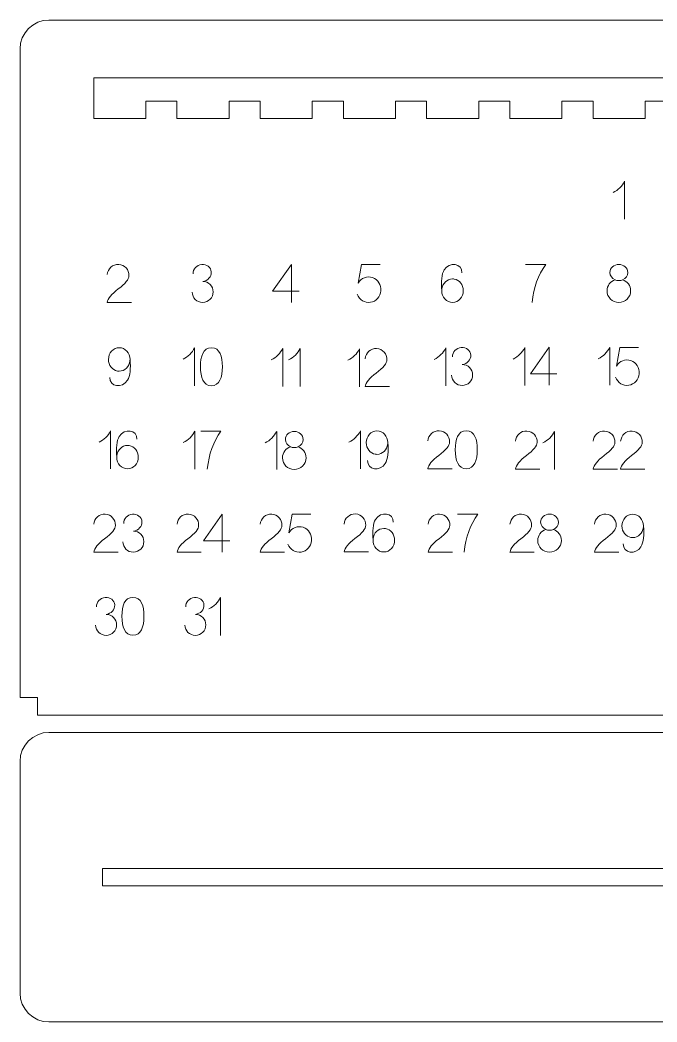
# Model space of a CAD drawing. Header units: millimetres. Extents: x -157 to 157, y -86 to 86.
# Drawn here: x -157.4 to -47.5, y -86.5 to 86.5 of the extents above; entities that cross this region are included whole.
import ezdxf

# ---------------------------------------------------------------- set-up
doc = ezdxf.new("R2010")
doc.units = ezdxf.units.MM
doc.header["$MEASUREMENT"] = 0
doc.layers.add('Camada 1', color=7, linetype='Continuous')

msp = doc.modelspace()

# ---------------------------------------------------------------- linework, layer by layer
at = {"layer": 'Camada 1', "color": 250, "lineweight": 20}
for points, knots in [([(-152.4435, 86.5), (-155.1935, 86.5), (-157.4435, 84.25), (-157.4435, 81.5), (-157.4435, 81.5), (-157.4435, 81.5), (-157.4435, -30.5), (-157.4435, -30.5), (-157.4435, -30.5), (-157.4435, -30.5), (-154.4433, -30.5), (-154.4433, -30.5), (-154.4433, -30.5), (-154.4433, -30.5), (-154.4433, -33.5), (-154.4433, -33.5), (-154.4433, -33.5), (-154.4433, -33.5), (46.3571, -33.5), (46.3571, -33.5), (46.3571, -33.5), (46.3571, -33.5), (46.3571, -30.5), (46.3571, -30.5), (46.3571, -30.5), (46.3571, -30.5), (49.3573, -30.5), (49.3573, -30.5), (49.3573, -30.5), (49.3573, -30.5), (49.3573, 81.5), (49.3573, 81.5), (49.3573, 81.5), (49.3573, 84.25), (47.1073, 86.5), (44.3573, 86.5), (44.3573, 86.5), (44.3573, 86.5), (-152.4435, 86.5), (-152.4435, 86.5)], [0, 0, 0, 0, 0.09090909, 0.09090909, 0.09090909, 0.09090909, 0.18181818, 0.18181818, 0.18181818, 0.18181818, 0.27272727, 0.27272727, 0.27272727, 0.27272727, 0.36363636, 0.36363636, 0.36363636, 0.36363636, 0.45454545, 0.45454545, 0.45454545, 0.45454545, 0.54545455, 0.54545455, 0.54545455, 0.54545455, 0.63636364, 0.63636364, 0.63636364, 0.63636364, 0.72727273, 0.72727273, 0.72727273, 0.72727273, 0.81818182, 0.81818182, 0.81818182, 0.81818182, 1, 1, 1, 1]), ([(22.378, 72.5), (22.378, 72.5), (27.7515, 72.5), (27.7515, 72.5), (27.7515, 72.5), (27.7515, 72.5), (27.7515, 69.5), (27.7515, 69.5), (27.7515, 69.5), (27.7515, 69.5), (36.6214, 69.5), (36.6214, 69.5), (36.6214, 69.5), (36.6214, 69.5), (36.6214, 76.5), (36.6214, 76.5), (36.6214, 76.5), (36.6214, 76.5), (-144.7075, 76.5), (-144.7075, 76.5), (-144.7075, 76.5), (-144.7075, 76.5), (-144.7075, 69.5), (-144.7075, 69.5), (-144.7075, 69.5), (-144.7075, 69.5), (-135.7305, 69.5), (-135.7305, 69.5), (-135.7305, 69.5), (-135.7305, 69.5), (-135.7305, 72.5), (-135.7305, 72.5), (-135.7305, 72.5), (-135.7305, 72.5), (-130.357, 72.5), (-130.357, 72.5), (-130.357, 72.5), (-130.357, 72.5), (-130.357, 69.5), (-130.357, 69.5), (-130.357, 69.5), (-130.357, 69.5), (-121.357, 69.5), (-121.357, 69.5), (-121.357, 69.5), (-121.357, 69.5), (-121.357, 72.5), (-121.357, 72.5), (-121.357, 72.5), (-121.357, 72.5), (-115.9835, 72.5), (-115.9835, 72.5), (-115.9835, 72.5), (-115.9835, 72.5), (-115.9835, 69.5), (-115.9835, 69.5), (-115.9835, 69.5), (-115.9835, 69.5), (-106.9835, 69.5), (-106.9835, 69.5), (-106.9835, 69.5), (-106.9835, 69.5), (-106.9835, 72.5), (-106.9835, 72.5), (-106.9835, 72.5), (-106.9835, 72.5), (-101.61, 72.5), (-101.61, 72.5), (-101.61, 72.5), (-101.61, 72.5), (-101.61, 69.5), (-101.61, 69.5), (-101.61, 69.5), (-101.61, 69.5), (-92.61, 69.5), (-92.61, 69.5), (-92.61, 69.5), (-92.61, 69.5), (-92.61, 72.5), (-92.61, 72.5), (-92.61, 72.5), (-92.61, 72.5), (-87.2365, 72.5), (-87.2365, 72.5), (-87.2365, 72.5), (-87.2365, 72.5), (-87.2365, 69.5), (-87.2365, 69.5), (-87.2365, 69.5), (-87.2365, 69.5), (-78.2365, 69.5), (-78.2365, 69.5), (-78.2365, 69.5), (-78.2365, 69.5), (-78.2365, 72.5), (-78.2365, 72.5), (-78.2365, 72.5), (-78.2365, 72.5), (-72.863, 72.5), (-72.863, 72.5), (-72.863, 72.5), (-72.863, 72.5), (-72.863, 69.5), (-72.863, 69.5), (-72.863, 69.5), (-72.863, 69.5), (-63.863, 69.5), (-63.863, 69.5), (-63.863, 69.5), (-63.863, 69.5), (-63.863, 72.5), (-63.863, 72.5), (-63.863, 72.5), (-63.863, 72.5), (-58.4895, 72.5), (-58.4895, 72.5), (-58.4895, 72.5), (-58.4895, 72.5), (-58.4895, 69.5), (-58.4895, 69.5), (-58.4895, 69.5), (-58.4895, 69.5), (-49.4895, 69.5), (-49.4895, 69.5), (-49.4895, 69.5), (-49.4895, 69.5), (-49.4895, 72.5), (-49.4895, 72.5), (-49.4895, 72.5), (-49.4895, 72.5), (-44.116, 72.5), (-44.116, 72.5), (-44.116, 72.5), (-44.116, 72.5), (-44.116, 69.5), (-44.116, 69.5), (-44.116, 69.5), (-44.116, 69.5), (-35.116, 69.5), (-35.116, 69.5), (-35.116, 69.5), (-35.116, 69.5), (-35.116, 72.5), (-35.116, 72.5), (-35.116, 72.5), (-35.116, 72.5), (-29.7425, 72.5), (-29.7425, 72.5), (-29.7425, 72.5), (-29.7425, 72.5), (-29.7425, 69.5), (-29.7425, 69.5), (-29.7425, 69.5), (-29.7425, 69.5), (-20.7425, 69.5), (-20.7425, 69.5), (-20.7425, 69.5), (-20.7425, 69.5), (-20.7425, 72.5), (-20.7425, 72.5), (-20.7425, 72.5), (-20.7425, 72.5), (-15.369, 72.5), (-15.369, 72.5), (-15.369, 72.5), (-15.369, 72.5), (-15.369, 69.5), (-15.369, 69.5), (-15.369, 69.5), (-15.369, 69.5), (-6.369, 69.5), (-6.369, 69.5), (-6.369, 69.5), (-6.369, 69.5), (-6.369, 72.5), (-6.369, 72.5), (-6.369, 72.5), (-6.369, 72.5), (-0.9955, 72.5), (-0.9955, 72.5), (-0.9955, 72.5), (-0.9955, 72.5), (-0.9955, 69.5), (-0.9955, 69.5), (-0.9955, 69.5), (-0.9955, 69.5), (8.0045, 69.5), (8.0045, 69.5), (8.0045, 69.5), (8.0045, 69.5), (8.0045, 72.5), (8.0045, 72.5), (8.0045, 72.5), (8.0045, 72.5), (13.378, 72.5), (13.378, 72.5), (13.378, 72.5), (13.378, 72.5), (13.378, 69.5), (13.378, 69.5), (13.378, 69.5), (13.378, 69.5), (22.378, 69.5), (22.378, 69.5), (22.378, 69.5), (22.378, 69.5), (22.378, 72.5), (22.378, 72.5)], [0, 0, 0, 0, 0.01886792, 0.01886792, 0.01886792, 0.01886792, 0.03773585, 0.03773585, 0.03773585, 0.03773585, 0.05660377, 0.05660377, 0.05660377, 0.05660377, 0.0754717, 0.0754717, 0.0754717, 0.0754717, 0.09433962, 0.09433962, 0.09433962, 0.09433962, 0.11320755, 0.11320755, 0.11320755, 0.11320755, 0.13207547, 0.13207547, 0.13207547, 0.13207547, 0.1509434, 0.1509434, 0.1509434, 0.1509434, 0.16981132, 0.16981132, 0.16981132, 0.16981132, 0.18867925, 0.18867925, 0.18867925, 0.18867925, 0.20754717, 0.20754717, 0.20754717, 0.20754717, 0.22641509, 0.22641509, 0.22641509, 0.22641509, 0.24528302, 0.24528302, 0.24528302, 0.24528302, 0.26415094, 0.26415094, 0.26415094, 0.26415094, 0.28301887, 0.28301887, 0.28301887, 0.28301887, 0.30188679, 0.30188679, 0.30188679, 0.30188679, 0.32075472, 0.32075472, 0.32075472, 0.32075472, 0.33962264, 0.33962264, 0.33962264, 0.33962264, 0.35849057, 0.35849057, 0.35849057, 0.35849057, 0.37735849, 0.37735849, 0.37735849, 0.37735849, 0.39622642, 0.39622642, 0.39622642, 0.39622642, 0.41509434, 0.41509434, 0.41509434, 0.41509434, 0.43396226, 0.43396226, 0.43396226, 0.43396226, 0.45283019, 0.45283019, 0.45283019, 0.45283019, 0.47169811, 0.47169811, 0.47169811, 0.47169811, 0.49056604, 0.49056604, 0.49056604, 0.49056604, 0.50943396, 0.50943396, 0.50943396, 0.50943396, 0.52830189, 0.52830189, 0.52830189, 0.52830189, 0.54716981, 0.54716981, 0.54716981, 0.54716981, 0.56603774, 0.56603774, 0.56603774, 0.56603774, 0.58490566, 0.58490566, 0.58490566, 0.58490566, 0.60377358, 0.60377358, 0.60377358, 0.60377358, 0.62264151, 0.62264151, 0.62264151, 0.62264151, 0.64150943, 0.64150943, 0.64150943, 0.64150943, 0.66037736, 0.66037736, 0.66037736, 0.66037736, 0.67924528, 0.67924528, 0.67924528, 0.67924528, 0.69811321, 0.69811321, 0.69811321, 0.69811321, 0.71698113, 0.71698113, 0.71698113, 0.71698113, 0.73584906, 0.73584906, 0.73584906, 0.73584906, 0.75471698, 0.75471698, 0.75471698, 0.75471698, 0.77358491, 0.77358491, 0.77358491, 0.77358491, 0.79245283, 0.79245283, 0.79245283, 0.79245283, 0.81132075, 0.81132075, 0.81132075, 0.81132075, 0.83018868, 0.83018868, 0.83018868, 0.83018868, 0.8490566, 0.8490566, 0.8490566, 0.8490566, 0.86792453, 0.86792453, 0.86792453, 0.86792453, 0.88679245, 0.88679245, 0.88679245, 0.88679245, 0.90566038, 0.90566038, 0.90566038, 0.90566038, 0.9245283, 0.9245283, 0.9245283, 0.9245283, 0.94339623, 0.94339623, 0.94339623, 0.94339623, 0.96226415, 0.96226415, 0.96226415, 0.96226415, 1, 1, 1, 1]), ([(-152.4438, -36.5), (-155.1934, -36.5), (-157.4435, -38.7503), (-157.4435, -41.4998), (-157.4435, -41.4998), (-157.4435, -41.4998), (-157.4435, -81.5001), (-157.4435, -81.5001), (-157.4435, -81.5001), (-157.4435, -84.2496), (-155.1932, -86.5), (-152.4438, -86.5), (-152.4438, -86.5), (-152.4438, -86.5), (66.8382, -86.5), (66.8382, -86.5), (66.8382, -86.5), (69.5876, -86.5), (71.8379, -84.2498), (71.8379, -81.5001), (71.8379, -81.5001), (71.8379, -81.5001), (71.8379, -41.4998), (71.8379, -41.4998), (71.8379, -41.4998), (71.8379, -38.7501), (69.588, -36.5), (66.8382, -36.5), (66.8382, -36.5), (66.8382, -36.5), (-152.4438, -36.5), (-152.4438, -36.5)], [0, 0, 0, 0, 0.11111111, 0.11111111, 0.11111111, 0.11111111, 0.22222222, 0.22222222, 0.22222222, 0.22222222, 0.33333333, 0.33333333, 0.33333333, 0.33333333, 0.44444444, 0.44444444, 0.44444444, 0.44444444, 0.55555556, 0.55555556, 0.55555556, 0.55555556, 0.66666667, 0.66666667, 0.66666667, 0.66666667, 0.77777778, 0.77777778, 0.77777778, 0.77777778, 1, 1, 1, 1]), ([(-143.203, -62.9998), (-143.203, -62.9998), (-143.203, -59.9998), (-143.203, -59.9998), (-143.203, -59.9998), (-143.203, -59.9998), (57.5974, -59.9998), (57.5974, -59.9998), (57.5974, -59.9998), (57.5974, -59.9998), (57.5974, -62.9998), (57.5974, -62.9998), (57.5974, -62.9998), (57.5974, -62.9998), (-143.203, -62.9998), (-143.203, -62.9998)], [0, 0, 0, 0, 0.2, 0.2, 0.2, 0.2, 0.4, 0.4, 0.4, 0.4, 0.6, 0.6, 0.6, 0.6, 1, 1, 1, 1])]:
    msp.add_open_spline(points, degree=3, knots=knots, dxfattribs=at)
at = {"layer": 'Camada 1', "color": 240, "lineweight": 9}
for points, knots in [([(-55.0458, 56.695), (-54.1533, 57.1436), (-53.4849, 57.8027), (-53.0405, 58.6719), (-53.0405, 58.6719), (-53.0405, 58.6719), (-53.0405, 52.1196), (-53.0405, 52.1196)], [0, 0, 0, 0, 0.33333333, 0.33333333, 0.33333333, 0.33333333, 1, 1, 1, 1]), ([(-142.3775, 42.5465), (-142.3178, 43.5751), (-141.4372, 44.3614), (-140.4087, 44.3055), (-140.4087, 44.3055), (-139.3802, 44.2493), (-138.5903, 43.3719), (-138.6427, 42.343), (-138.6427, 42.343), (-138.6332, 41.7482), (-139.2529, 40.9875), (-140.5026, 40.0613), (-140.5026, 40.0613), (-141.6629, 39.1874), (-142.2879, 38.4123), (-142.3775, 37.736), (-142.3775, 37.736), (-139.5872, 37.736), (-138.192, 37.736), (-138.192, 37.736)], [0, 0, 0, 0, 0.16666667, 0.16666667, 0.16666667, 0.16666667, 0.33333333, 0.33333333, 0.33333333, 0.33333333, 0.5, 0.5, 0.5, 0.5, 0.66666667, 0.66666667, 0.66666667, 0.66666667, 1, 1, 1, 1]), ([(-127.5734, 42.6863), (-127.6099, 43.4907), (-126.9394, 44.2091), (-126.0727, 44.2941), (-126.0727, 44.2941), (-125.2062, 44.3793), (-124.4685, 43.7993), (-124.4214, 42.9957), (-124.4214, 42.9957), (-124.3742, 42.1923), (-125.0352, 41.4666), (-125.9012, 41.3714), (-125.9012, 41.3714), (-124.9033, 41.366), (-124.0973, 40.5558), (-124.0966, 39.5579), (-124.0966, 39.5579), (-124.0958, 38.5604), (-124.9007, 37.7489), (-125.8983, 37.7419), (-125.8983, 37.7419), (-126.8962, 37.7348), (-127.7126, 38.5348), (-127.7259, 39.5324)], [0, 0, 0, 0, 0.14285714, 0.14285714, 0.14285714, 0.14285714, 0.28571429, 0.28571429, 0.28571429, 0.28571429, 0.42857143, 0.42857143, 0.42857143, 0.42857143, 0.57142857, 0.57142857, 0.57142857, 0.57142857, 0.71428571, 0.71428571, 0.71428571, 0.71428571, 1, 1, 1, 1]), ([(-110.5855, 37.736), (-110.5855, 37.736), (-110.5855, 44.3084), (-110.5855, 44.3084), (-110.5855, 44.3084), (-110.5855, 44.3084), (-113.823, 39.6833), (-113.823, 39.6833), (-113.823, 39.6833), (-113.823, 39.6833), (-109.2522, 39.6833), (-109.2522, 39.6833)], [0, 0, 0, 0, 0.25, 0.25, 0.25, 0.25, 0.5, 0.5, 0.5, 0.5, 1, 1, 1, 1]), ([(-95.269, 44.2928), (-95.269, 44.2928), (-98.4879, 44.3084), (-98.4879, 44.3084), (-98.4879, 44.3084), (-98.4879, 44.3084), (-99.044, 41.0779), (-99.044, 41.0779), (-99.044, 41.0779), (-98.5348, 41.9539), (-97.5133, 42.3492), (-96.5784, 42.0311), (-96.5784, 42.0311), (-95.6439, 41.713), (-95.0434, 40.7658), (-95.1293, 39.7455), (-95.1293, 39.7455), (-95.2149, 38.7256), (-95.965, 37.9019), (-96.9386, 37.7579), (-96.9386, 37.7579), (-97.9118, 37.6144), (-98.852, 38.1886), (-99.2069, 39.1437)], [0, 0, 0, 0, 0.14285714, 0.14285714, 0.14285714, 0.14285714, 0.28571429, 0.28571429, 0.28571429, 0.28571429, 0.42857143, 0.42857143, 0.42857143, 0.42857143, 0.57142857, 0.57142857, 0.57142857, 0.57142857, 0.71428571, 0.71428571, 0.71428571, 0.71428571, 1, 1, 1, 1]), ([(-84.6213, 39.7715), (-84.7791, 41.2999), (-84.6294, 42.6377), (-84.1939, 43.3574), (-84.1939, 43.3574), (-83.3051, 44.826), (-81.0568, 44.5083), (-81.1365, 42.869)], [0, 0, 0, 0, 0.33333333, 0.33333333, 0.33333333, 0.33333333, 1, 1, 1, 1]), ([(-70.1618, 44.2983), (-70.1618, 44.2983), (-66.6717, 44.2983), (-66.6717, 44.2983), (-66.6717, 44.2983), (-67.9721, 42.5031), (-68.7566, 40.319), (-69.025, 37.7461)], [0, 0, 0, 0, 0.33333333, 0.33333333, 0.33333333, 0.33333333, 1, 1, 1, 1]), ([(-54.0431, 44.3084), (-53.1938, 44.3084), (-52.5052, 43.684), (-52.5052, 42.9141), (-52.5052, 42.9141), (-52.5052, 42.357), (-52.866, 41.8759), (-53.3875, 41.6527), (-53.3875, 41.6527), (-53.5865, 41.5674), (-53.8087, 41.5199), (-54.0431, 41.5199), (-54.0431, 41.5199), (-54.2776, 41.5199), (-54.4997, 41.5674), (-54.6988, 41.6527), (-54.6988, 41.6527), (-55.2203, 41.8756), (-55.5811, 42.357), (-55.5811, 42.9141), (-55.5811, 42.9141), (-55.5811, 43.684), (-54.8925, 44.3084), (-54.0431, 44.3084)], [0, 0, 0, 0, 0.14285714, 0.14285714, 0.14285714, 0.14285714, 0.28571429, 0.28571429, 0.28571429, 0.28571429, 0.42857143, 0.42857143, 0.42857143, 0.42857143, 0.57142857, 0.57142857, 0.57142857, 0.57142857, 0.71428571, 0.71428571, 0.71428571, 0.71428571, 1, 1, 1, 1]), ([(-82.7596, 37.7461), (-83.7879, 37.7461), (-84.6213, 38.6528), (-84.6213, 39.7715), (-84.6213, 39.7715), (-84.6213, 39.8504), (-84.617, 39.9282), (-84.6089, 40.0047), (-84.6089, 40.0047), (-84.5027, 41.0138), (-83.7155, 41.797), (-82.7596, 41.797), (-82.7596, 41.797), (-82.6599, 41.797), (-82.5621, 41.7883), (-82.4665, 41.7718), (-82.4665, 41.7718), (-81.5779, 41.6189), (-80.8982, 40.7817), (-80.8982, 39.7715), (-80.8982, 39.7715), (-80.8982, 38.6528), (-81.7316, 37.7461), (-82.7596, 37.7461)], [0, 0, 0, 0, 0.14285714, 0.14285714, 0.14285714, 0.14285714, 0.28571429, 0.28571429, 0.28571429, 0.28571429, 0.42857143, 0.42857143, 0.42857143, 0.42857143, 0.57142857, 0.57142857, 0.57142857, 0.57142857, 0.71428571, 0.71428571, 0.71428571, 0.71428571, 1, 1, 1, 1]), ([(-53.3875, 41.6527), (-52.584, 41.3833), (-52.0058, 40.6318), (-52.0058, 39.7475), (-52.0058, 39.7475), (-52.0058, 38.6366), (-52.9179, 37.7359), (-54.0431, 37.7359), (-54.0431, 37.7359), (-55.1683, 37.7359), (-56.0805, 38.6366), (-56.0805, 39.7475), (-56.0805, 39.7475), (-56.0805, 40.6318), (-55.5023, 41.3833), (-54.6988, 41.6527)], [0, 0, 0, 0, 0.2, 0.2, 0.2, 0.2, 0.4, 0.4, 0.4, 0.4, 0.6, 0.6, 0.6, 0.6, 1, 1, 1, 1]), ([(-140.3155, 29.9246), (-139.2873, 29.9246), (-138.4538, 29.018), (-138.4538, 27.8992), (-138.4538, 27.8992), (-138.4538, 27.8203), (-138.4581, 27.7425), (-138.4662, 27.6661), (-138.4662, 27.6661), (-138.5724, 26.657), (-139.3597, 25.8738), (-140.3155, 25.8738), (-140.3155, 25.8738), (-140.4152, 25.8738), (-140.513, 25.8825), (-140.6086, 25.8989), (-140.6086, 25.8989), (-141.4972, 26.0518), (-142.1769, 26.8891), (-142.1769, 27.8992), (-142.1769, 27.8992), (-142.1769, 29.018), (-141.3435, 29.9246), (-140.3155, 29.9246)], [0, 0, 0, 0, 0.14285714, 0.14285714, 0.14285714, 0.14285714, 0.28571429, 0.28571429, 0.28571429, 0.28571429, 0.42857143, 0.42857143, 0.42857143, 0.42857143, 0.57142857, 0.57142857, 0.57142857, 0.57142857, 0.71428571, 0.71428571, 0.71428571, 0.71428571, 1, 1, 1, 1]), ([(-129.299, 27.9251), (-128.4065, 28.3737), (-127.7381, 29.0328), (-127.2937, 29.902), (-127.2937, 29.902), (-127.2937, 29.902), (-127.2937, 23.3497), (-127.2937, 23.3497)], [0, 0, 0, 0, 0.33333333, 0.33333333, 0.33333333, 0.33333333, 1, 1, 1, 1]), ([(-124.3944, 29.902), (-122.9232, 29.902), (-122.495, 28.4352), (-122.495, 26.6259), (-122.495, 26.6259), (-122.495, 24.8166), (-122.9997, 23.3497), (-124.3944, 23.3497), (-124.3944, 23.3497), (-125.789, 23.3497), (-126.2937, 24.8166), (-126.2937, 26.6259), (-126.2937, 26.6259), (-126.2937, 28.4352), (-125.8656, 29.902), (-124.3944, 29.902)], [0, 0, 0, 0, 0.2, 0.2, 0.2, 0.2, 0.4, 0.4, 0.4, 0.4, 0.6, 0.6, 0.6, 0.6, 1, 1, 1, 1]), ([(-114.0774, 27.8189), (-113.1849, 28.2675), (-112.5165, 28.9266), (-112.0721, 29.7958), (-112.0721, 29.7958), (-112.0721, 29.7958), (-112.0721, 23.2435), (-112.0721, 23.2435)], [0, 0, 0, 0, 0.33333333, 0.33333333, 0.33333333, 0.33333333, 1, 1, 1, 1]), ([(-111.0721, 27.8189), (-110.1796, 28.2675), (-109.5112, 28.9266), (-109.0668, 29.7958), (-109.0668, 29.7958), (-109.0668, 29.7958), (-109.0668, 23.2435), (-109.0668, 23.2435)], [0, 0, 0, 0, 0.33333333, 0.33333333, 0.33333333, 0.33333333, 1, 1, 1, 1]), ([(-100.8388, 27.7468), (-99.9463, 28.1954), (-99.2779, 28.8545), (-98.8335, 29.7237), (-98.8335, 29.7237), (-98.8335, 29.7237), (-98.8335, 23.1714), (-98.8335, 23.1714)], [0, 0, 0, 0, 0.33333333, 0.33333333, 0.33333333, 0.33333333, 1, 1, 1, 1]), ([(-97.8335, 28.0219), (-97.7738, 29.0505), (-96.8932, 29.8368), (-95.8647, 29.7809), (-95.8647, 29.7809), (-94.8362, 29.7247), (-94.0463, 28.8473), (-94.0987, 27.8184), (-94.0987, 27.8184), (-94.0892, 27.2236), (-94.7089, 26.4629), (-95.9586, 25.5367), (-95.9586, 25.5367), (-97.1189, 24.6628), (-97.7439, 23.8877), (-97.8335, 23.2114), (-97.8335, 23.2114), (-95.0432, 23.2114), (-93.648, 23.2114), (-93.648, 23.2114)], [0, 0, 0, 0, 0.16666667, 0.16666667, 0.16666667, 0.16666667, 0.33333333, 0.33333333, 0.33333333, 0.33333333, 0.5, 0.5, 0.5, 0.5, 0.66666667, 0.66666667, 0.66666667, 0.66666667, 1, 1, 1, 1]), ([(-85.9253, 27.9055), (-85.0328, 28.3541), (-84.3644, 29.0132), (-83.92, 29.8824), (-83.92, 29.8824), (-83.92, 29.8824), (-83.92, 23.3301), (-83.92, 23.3301)], [0, 0, 0, 0, 0.33333333, 0.33333333, 0.33333333, 0.33333333, 1, 1, 1, 1]), ([(-82.7675, 28.3425), (-82.804, 29.1469), (-82.1335, 29.8653), (-81.2668, 29.9503), (-81.2668, 29.9503), (-80.4003, 30.0355), (-79.6626, 29.4555), (-79.6155, 28.6519), (-79.6155, 28.6519), (-79.5683, 27.8485), (-80.2293, 27.1228), (-81.0953, 27.0276), (-81.0953, 27.0276), (-80.0974, 27.0222), (-79.2914, 26.212), (-79.2907, 25.2141), (-79.2907, 25.2141), (-79.2899, 24.2166), (-80.0948, 23.4051), (-81.0924, 23.3981), (-81.0924, 23.3981), (-82.0903, 23.391), (-82.9067, 24.191), (-82.92, 25.1886)], [0, 0, 0, 0, 0.14285714, 0.14285714, 0.14285714, 0.14285714, 0.28571429, 0.28571429, 0.28571429, 0.28571429, 0.42857143, 0.42857143, 0.42857143, 0.42857143, 0.57142857, 0.57142857, 0.57142857, 0.57142857, 0.71428571, 0.71428571, 0.71428571, 0.71428571, 1, 1, 1, 1]), ([(-72.3023, 27.9571), (-71.4098, 28.4057), (-70.7414, 29.0648), (-70.297, 29.934), (-70.297, 29.934), (-70.297, 29.934), (-70.297, 23.3817), (-70.297, 23.3817)], [0, 0, 0, 0, 0.33333333, 0.33333333, 0.33333333, 0.33333333, 1, 1, 1, 1]), ([(-66.0595, 23.4438), (-66.0595, 23.4438), (-66.0595, 30.0162), (-66.0595, 30.0162), (-66.0595, 30.0162), (-66.0595, 30.0162), (-69.297, 25.3911), (-69.297, 25.3911), (-69.297, 25.3911), (-69.297, 25.3911), (-64.7262, 25.3911), (-64.7262, 25.3911)], [0, 0, 0, 0, 0.25, 0.25, 0.25, 0.25, 0.5, 0.5, 0.5, 0.5, 1, 1, 1, 1]), ([(-57.6195, 28.0037), (-56.727, 28.4523), (-56.0586, 29.1114), (-55.6142, 29.9806), (-55.6142, 29.9806), (-55.6142, 29.9806), (-55.6142, 23.4283), (-55.6142, 23.4283)], [0, 0, 0, 0, 0.33333333, 0.33333333, 0.33333333, 0.33333333, 1, 1, 1, 1]), ([(-50.6763, 29.9658), (-50.6763, 29.9658), (-53.8952, 29.9814), (-53.8952, 29.9814), (-53.8952, 29.9814), (-53.8952, 29.9814), (-54.4513, 26.7509), (-54.4513, 26.7509), (-54.4513, 26.7509), (-53.9421, 27.6269), (-52.9206, 28.0222), (-51.9857, 27.7041), (-51.9857, 27.7041), (-51.0512, 27.386), (-50.4507, 26.4388), (-50.5366, 25.4185), (-50.5366, 25.4185), (-50.6222, 24.3986), (-51.3723, 23.5749), (-52.3459, 23.4309), (-52.3459, 23.4309), (-53.3191, 23.2874), (-54.2593, 23.8616), (-54.6142, 24.8167)], [0, 0, 0, 0, 0.14285714, 0.14285714, 0.14285714, 0.14285714, 0.28571429, 0.28571429, 0.28571429, 0.28571429, 0.42857143, 0.42857143, 0.42857143, 0.42857143, 0.57142857, 0.57142857, 0.57142857, 0.57142857, 0.71428571, 0.71428571, 0.71428571, 0.71428571, 1, 1, 1, 1]), ([(-138.4538, 27.8992), (-138.296, 26.3709), (-138.4457, 25.0331), (-138.8812, 24.3133), (-138.8812, 24.3133), (-139.77, 22.8447), (-142.0183, 23.1625), (-141.9386, 24.8018)], [0, 0, 0, 0, 0.33333333, 0.33333333, 0.33333333, 0.33333333, 1, 1, 1, 1]), ([(-140.7408, 11.0243), (-140.8986, 12.5527), (-140.7489, 13.8905), (-140.3134, 14.6102), (-140.3134, 14.6102), (-139.4246, 16.0788), (-137.1763, 15.7611), (-137.256, 14.1218)], [0, 0, 0, 0, 0.33333333, 0.33333333, 0.33333333, 0.33333333, 1, 1, 1, 1]), ([(-87.0231, 13.8223), (-86.9634, 14.8509), (-86.0828, 15.6372), (-85.0543, 15.5813), (-85.0543, 15.5813), (-84.0258, 15.5251), (-83.2359, 14.6477), (-83.2883, 13.6188), (-83.2883, 13.6188), (-83.2788, 13.024), (-83.8985, 12.2633), (-85.1482, 11.3371), (-85.1482, 11.3371), (-86.3085, 10.4632), (-86.9335, 9.6881), (-87.0231, 9.0118), (-87.0231, 9.0118), (-84.2328, 9.0118), (-82.8376, 9.0118), (-82.8376, 9.0118)], [0, 0, 0, 0, 0.16666667, 0.16666667, 0.16666667, 0.16666667, 0.33333333, 0.33333333, 0.33333333, 0.33333333, 0.5, 0.5, 0.5, 0.5, 0.66666667, 0.66666667, 0.66666667, 0.66666667, 1, 1, 1, 1]), ([(-80.389, 15.5741), (-78.9178, 15.5741), (-78.4896, 14.1073), (-78.4896, 12.298), (-78.4896, 12.298), (-78.4896, 10.4887), (-78.9943, 9.0218), (-80.389, 9.0218), (-80.389, 9.0218), (-81.7836, 9.0218), (-82.2883, 10.4887), (-82.2883, 12.298), (-82.2883, 12.298), (-82.2883, 14.1073), (-81.8602, 15.5741), (-80.389, 15.5741)], [0, 0, 0, 0, 0.2, 0.2, 0.2, 0.2, 0.4, 0.4, 0.4, 0.4, 0.6, 0.6, 0.6, 0.6, 1, 1, 1, 1]), ([(-71.8929, 13.7737), (-71.8332, 14.8023), (-70.9526, 15.5886), (-69.9241, 15.5327), (-69.9241, 15.5327), (-68.8956, 15.4765), (-68.1057, 14.5991), (-68.1581, 13.5702), (-68.1581, 13.5702), (-68.1486, 12.9754), (-68.7683, 12.2147), (-70.018, 11.2885), (-70.018, 11.2885), (-71.1783, 10.4146), (-71.8033, 9.6395), (-71.8929, 8.9632), (-71.8929, 8.9632), (-69.1026, 8.9632), (-67.7074, 8.9632), (-67.7074, 8.9632)], [0, 0, 0, 0, 0.16666667, 0.16666667, 0.16666667, 0.16666667, 0.33333333, 0.33333333, 0.33333333, 0.33333333, 0.5, 0.5, 0.5, 0.5, 0.66666667, 0.66666667, 0.66666667, 0.66666667, 1, 1, 1, 1]), ([(-58.4659, 13.7737), (-58.4062, 14.8023), (-57.5256, 15.5886), (-56.4971, 15.5327), (-56.4971, 15.5327), (-55.4686, 15.4765), (-54.6787, 14.5991), (-54.7311, 13.5702), (-54.7311, 13.5702), (-54.7216, 12.9754), (-55.3413, 12.2147), (-56.591, 11.2885), (-56.591, 11.2885), (-57.7513, 10.4146), (-58.3763, 9.6395), (-58.4659, 8.9632), (-58.4659, 8.9632), (-55.6756, 8.9632), (-54.2804, 8.9632), (-54.2804, 8.9632)], [0, 0, 0, 0, 0.16666667, 0.16666667, 0.16666667, 0.16666667, 0.33333333, 0.33333333, 0.33333333, 0.33333333, 0.5, 0.5, 0.5, 0.5, 0.66666667, 0.66666667, 0.66666667, 0.66666667, 1, 1, 1, 1]), ([(-53.7311, 13.7737), (-53.6714, 14.8023), (-52.7908, 15.5886), (-51.7623, 15.5327), (-51.7623, 15.5327), (-50.7338, 15.4765), (-49.9439, 14.5991), (-49.9963, 13.5702), (-49.9963, 13.5702), (-49.9868, 12.9754), (-50.6065, 12.2147), (-51.8562, 11.2885), (-51.8562, 11.2885), (-53.0165, 10.4146), (-53.6415, 9.6395), (-53.7311, 8.9632), (-53.7311, 8.9632), (-50.9408, 8.9632), (-49.5456, 8.9632), (-49.5456, 8.9632)], [0, 0, 0, 0, 0.16666667, 0.16666667, 0.16666667, 0.16666667, 0.33333333, 0.33333333, 0.33333333, 0.33333333, 0.5, 0.5, 0.5, 0.5, 0.66666667, 0.66666667, 0.66666667, 0.66666667, 1, 1, 1, 1]), ([(-143.8067, 13.5835), (-142.9142, 14.0321), (-142.2458, 14.6912), (-141.8014, 15.5604), (-141.8014, 15.5604), (-141.8014, 15.5604), (-141.8014, 9.0081), (-141.8014, 9.0081)], [0, 0, 0, 0, 0.33333333, 0.33333333, 0.33333333, 0.33333333, 1, 1, 1, 1]), ([(-129.2526, 13.55), (-128.3601, 13.9986), (-127.6917, 14.6577), (-127.2473, 15.5269), (-127.2473, 15.5269), (-127.2473, 15.5269), (-127.2473, 8.9746), (-127.2473, 8.9746)], [0, 0, 0, 0, 0.33333333, 0.33333333, 0.33333333, 0.33333333, 1, 1, 1, 1]), ([(-126.2473, 15.5176), (-126.2473, 15.5176), (-122.7572, 15.5176), (-122.7572, 15.5176), (-122.7572, 15.5176), (-124.0576, 13.7224), (-124.8421, 11.5383), (-125.1105, 8.9654)], [0, 0, 0, 0, 0.33333333, 0.33333333, 0.33333333, 0.33333333, 1, 1, 1, 1]), ([(-115.1349, 13.4947), (-114.2424, 13.9433), (-113.574, 14.6024), (-113.1296, 15.4716), (-113.1296, 15.4716), (-113.1296, 15.4716), (-113.1296, 8.9193), (-113.1296, 8.9193)], [0, 0, 0, 0, 0.33333333, 0.33333333, 0.33333333, 0.33333333, 1, 1, 1, 1]), ([(-110.0922, 15.4724), (-109.2429, 15.4724), (-108.5543, 14.848), (-108.5543, 14.0781), (-108.5543, 14.0781), (-108.5543, 13.521), (-108.9151, 13.0399), (-109.4366, 12.8167), (-109.4366, 12.8167), (-109.6356, 12.7314), (-109.8578, 12.6839), (-110.0922, 12.6839), (-110.0922, 12.6839), (-110.3267, 12.6839), (-110.5488, 12.7314), (-110.7479, 12.8167), (-110.7479, 12.8167), (-111.2694, 13.0396), (-111.6302, 13.521), (-111.6302, 14.0781), (-111.6302, 14.0781), (-111.6302, 14.848), (-110.9416, 15.4724), (-110.0922, 15.4724)], [0, 0, 0, 0, 0.14285714, 0.14285714, 0.14285714, 0.14285714, 0.28571429, 0.28571429, 0.28571429, 0.28571429, 0.42857143, 0.42857143, 0.42857143, 0.42857143, 0.57142857, 0.57142857, 0.57142857, 0.57142857, 0.71428571, 0.71428571, 0.71428571, 0.71428571, 1, 1, 1, 1]), ([(-100.674, 13.5907), (-99.7815, 14.0393), (-99.1131, 14.6984), (-98.6687, 15.5676), (-98.6687, 15.5676), (-98.6687, 15.5676), (-98.6687, 9.0153), (-98.6687, 9.0153)], [0, 0, 0, 0, 0.33333333, 0.33333333, 0.33333333, 0.33333333, 1, 1, 1, 1]), ([(-95.8073, 15.5582), (-94.7791, 15.5582), (-93.9456, 14.6516), (-93.9456, 13.5328), (-93.9456, 13.5328), (-93.9456, 13.4539), (-93.9499, 13.3761), (-93.958, 13.2997), (-93.958, 13.2997), (-94.0642, 12.2906), (-94.8515, 11.5074), (-95.8073, 11.5074), (-95.8073, 11.5074), (-95.907, 11.5074), (-96.0048, 11.5161), (-96.1004, 11.5325), (-96.1004, 11.5325), (-96.989, 11.6854), (-97.6687, 12.5227), (-97.6687, 13.5328), (-97.6687, 13.5328), (-97.6687, 14.6516), (-96.8353, 15.5582), (-95.8073, 15.5582)], [0, 0, 0, 0, 0.14285714, 0.14285714, 0.14285714, 0.14285714, 0.28571429, 0.28571429, 0.28571429, 0.28571429, 0.42857143, 0.42857143, 0.42857143, 0.42857143, 0.57142857, 0.57142857, 0.57142857, 0.57142857, 0.71428571, 0.71428571, 0.71428571, 0.71428571, 1, 1, 1, 1]), ([(-67.1581, 13.4957), (-66.2656, 13.9443), (-65.5972, 14.6034), (-65.1528, 15.4726), (-65.1528, 15.4726), (-65.1528, 15.4726), (-65.1528, 8.9203), (-65.1528, 8.9203)], [0, 0, 0, 0, 0.33333333, 0.33333333, 0.33333333, 0.33333333, 1, 1, 1, 1]), ([(-138.8791, 8.9989), (-139.9074, 8.9989), (-140.7408, 9.9056), (-140.7408, 11.0243), (-140.7408, 11.0243), (-140.7408, 11.1032), (-140.7365, 11.181), (-140.7284, 11.2575), (-140.7284, 11.2575), (-140.6222, 12.2666), (-139.835, 13.0498), (-138.8791, 13.0498), (-138.8791, 13.0498), (-138.7794, 13.0498), (-138.6816, 13.0411), (-138.586, 13.0246), (-138.586, 13.0246), (-137.6974, 12.8717), (-137.0177, 12.0345), (-137.0177, 11.0243), (-137.0177, 11.0243), (-137.0177, 9.9056), (-137.8511, 8.9989), (-138.8791, 8.9989)], [0, 0, 0, 0, 0.14285714, 0.14285714, 0.14285714, 0.14285714, 0.28571429, 0.28571429, 0.28571429, 0.28571429, 0.42857143, 0.42857143, 0.42857143, 0.42857143, 0.57142857, 0.57142857, 0.57142857, 0.57142857, 0.71428571, 0.71428571, 0.71428571, 0.71428571, 1, 1, 1, 1]), ([(-109.4366, 12.8167), (-108.6331, 12.5473), (-108.0549, 11.7958), (-108.0549, 10.9115), (-108.0549, 10.9115), (-108.0549, 9.8006), (-108.967, 8.8999), (-110.0922, 8.8999), (-110.0922, 8.8999), (-111.2174, 8.8999), (-112.1296, 9.8006), (-112.1296, 10.9115), (-112.1296, 10.9115), (-112.1296, 11.7958), (-111.5514, 12.5473), (-110.7479, 12.8167)], [0, 0, 0, 0, 0.2, 0.2, 0.2, 0.2, 0.4, 0.4, 0.4, 0.4, 0.6, 0.6, 0.6, 0.6, 1, 1, 1, 1]), ([(-93.9456, 13.5328), (-93.7878, 12.0045), (-93.9375, 10.6667), (-94.373, 9.9469), (-94.373, 9.9469), (-95.2618, 8.4783), (-97.5101, 8.7961), (-97.4304, 10.4354)], [0, 0, 0, 0, 0.33333333, 0.33333333, 0.33333333, 0.33333333, 1, 1, 1, 1]), ([(-96.4866, -3.3139), (-96.6444, -1.7855), (-96.4947, -0.4477), (-96.0592, 0.272), (-96.0592, 0.272), (-95.1704, 1.7406), (-92.9221, 1.4229), (-93.0018, -0.2164)], [0, 0, 0, 0, 0.33333333, 0.33333333, 0.33333333, 0.33333333, 1, 1, 1, 1]), ([(-144.7075, -0.5744), (-144.6478, 0.4542), (-143.7672, 1.2405), (-142.7387, 1.1846), (-142.7387, 1.1846), (-141.7102, 1.1284), (-140.9203, 0.251), (-140.9727, -0.7779), (-140.9727, -0.7779), (-140.9632, -1.3727), (-141.5829, -2.1334), (-142.8326, -3.0596), (-142.8326, -3.0596), (-143.9929, -3.9335), (-144.6179, -4.7086), (-144.7075, -5.3849), (-144.7075, -5.3849), (-141.9172, -5.3849), (-140.522, -5.3849), (-140.522, -5.3849)], [0, 0, 0, 0, 0.16666667, 0.16666667, 0.16666667, 0.16666667, 0.33333333, 0.33333333, 0.33333333, 0.33333333, 0.5, 0.5, 0.5, 0.5, 0.66666667, 0.66666667, 0.66666667, 0.66666667, 1, 1, 1, 1]), ([(-139.5422, -0.4346), (-139.5787, 0.3698), (-138.9082, 1.0882), (-138.0415, 1.1732), (-138.0415, 1.1732), (-137.175, 1.2584), (-136.4373, 0.6784), (-136.3902, -0.1252), (-136.3902, -0.1252), (-136.343, -0.9286), (-137.004, -1.6543), (-137.87, -1.7495), (-137.87, -1.7495), (-136.8721, -1.7549), (-136.0661, -2.5651), (-136.0654, -3.563), (-136.0654, -3.563), (-136.0646, -4.5605), (-136.8695, -5.372), (-137.8671, -5.379), (-137.8671, -5.379), (-138.865, -5.3861), (-139.6814, -4.5861), (-139.6947, -3.5885)], [0, 0, 0, 0, 0.14285714, 0.14285714, 0.14285714, 0.14285714, 0.28571429, 0.28571429, 0.28571429, 0.28571429, 0.42857143, 0.42857143, 0.42857143, 0.42857143, 0.57142857, 0.57142857, 0.57142857, 0.57142857, 0.71428571, 0.71428571, 0.71428571, 0.71428571, 1, 1, 1, 1]), ([(-130.3339, -0.5744), (-130.2742, 0.4542), (-129.3936, 1.2405), (-128.3651, 1.1846), (-128.3651, 1.1846), (-127.3366, 1.1284), (-126.5467, 0.251), (-126.5991, -0.7779), (-126.5991, -0.7779), (-126.5896, -1.3727), (-127.2093, -2.1334), (-128.459, -3.0596), (-128.459, -3.0596), (-129.6193, -3.9335), (-130.2443, -4.7086), (-130.3339, -5.3849), (-130.3339, -5.3849), (-127.5436, -5.3849), (-126.1484, -5.3849), (-126.1484, -5.3849)], [0, 0, 0, 0, 0.16666667, 0.16666667, 0.16666667, 0.16666667, 0.33333333, 0.33333333, 0.33333333, 0.33333333, 0.5, 0.5, 0.5, 0.5, 0.66666667, 0.66666667, 0.66666667, 0.66666667, 1, 1, 1, 1]), ([(-122.5543, -5.3849), (-122.5543, -5.3849), (-122.5543, 1.1875), (-122.5543, 1.1875), (-122.5543, 1.1875), (-122.5543, 1.1875), (-125.7918, -3.4376), (-125.7918, -3.4376), (-125.7918, -3.4376), (-125.7918, -3.4376), (-121.221, -3.4376), (-121.221, -3.4376)], [0, 0, 0, 0, 0.25, 0.25, 0.25, 0.25, 0.5, 0.5, 0.5, 0.5, 1, 1, 1, 1]), ([(-115.9603, -0.5744), (-115.9006, 0.4542), (-115.02, 1.2405), (-113.9915, 1.1846), (-113.9915, 1.1846), (-112.963, 1.1284), (-112.1731, 0.251), (-112.2255, -0.7779), (-112.2255, -0.7779), (-112.216, -1.3727), (-112.8357, -2.1334), (-114.0854, -3.0596), (-114.0854, -3.0596), (-115.2457, -3.9335), (-115.8707, -4.7086), (-115.9603, -5.3849), (-115.9603, -5.3849), (-113.17, -5.3849), (-111.7748, -5.3849), (-111.7748, -5.3849)], [0, 0, 0, 0, 0.16666667, 0.16666667, 0.16666667, 0.16666667, 0.33333333, 0.33333333, 0.33333333, 0.33333333, 0.5, 0.5, 0.5, 0.5, 0.66666667, 0.66666667, 0.66666667, 0.66666667, 1, 1, 1, 1]), ([(-107.2378, 1.1719), (-107.2378, 1.1719), (-110.4567, 1.1875), (-110.4567, 1.1875), (-110.4567, 1.1875), (-110.4567, 1.1875), (-111.0128, -2.043), (-111.0128, -2.043), (-111.0128, -2.043), (-110.5036, -1.167), (-109.4821, -0.7717), (-108.5472, -1.0898), (-108.5472, -1.0898), (-107.6127, -1.4079), (-107.0122, -2.3551), (-107.0981, -3.3754), (-107.0981, -3.3754), (-107.1837, -4.3953), (-107.9338, -5.219), (-108.9074, -5.363), (-108.9074, -5.363), (-109.8806, -5.5065), (-110.8208, -4.9323), (-111.1757, -3.9772)], [0, 0, 0, 0, 0.14285714, 0.14285714, 0.14285714, 0.14285714, 0.28571429, 0.28571429, 0.28571429, 0.28571429, 0.42857143, 0.42857143, 0.42857143, 0.42857143, 0.57142857, 0.57142857, 0.57142857, 0.57142857, 0.71428571, 0.71428571, 0.71428571, 0.71428571, 1, 1, 1, 1]), ([(-101.4832, -0.5389), (-101.4235, 0.4897), (-100.5429, 1.276), (-99.5144, 1.2201), (-99.5144, 1.2201), (-98.4859, 1.1639), (-97.696, 0.2865), (-97.7484, -0.7424), (-97.7484, -0.7424), (-97.7389, -1.3372), (-98.3586, -2.0979), (-99.6083, -3.0241), (-99.6083, -3.0241), (-100.7686, -3.898), (-101.3936, -4.6731), (-101.4832, -5.3494), (-101.4832, -5.3494), (-98.6929, -5.3494), (-97.2977, -5.3494), (-97.2977, -5.3494)], [0, 0, 0, 0, 0.16666667, 0.16666667, 0.16666667, 0.16666667, 0.33333333, 0.33333333, 0.33333333, 0.33333333, 0.5, 0.5, 0.5, 0.5, 0.66666667, 0.66666667, 0.66666667, 0.66666667, 1, 1, 1, 1]), ([(-86.9706, -0.5744), (-86.9109, 0.4542), (-86.0303, 1.2405), (-85.0018, 1.1846), (-85.0018, 1.1846), (-83.9733, 1.1284), (-83.1834, 0.251), (-83.2358, -0.7779), (-83.2358, -0.7779), (-83.2263, -1.3727), (-83.846, -2.1334), (-85.0957, -3.0596), (-85.0957, -3.0596), (-86.256, -3.9335), (-86.881, -4.7086), (-86.9706, -5.3849), (-86.9706, -5.3849), (-84.1803, -5.3849), (-82.7851, -5.3849), (-82.7851, -5.3849)], [0, 0, 0, 0, 0.16666667, 0.16666667, 0.16666667, 0.16666667, 0.33333333, 0.33333333, 0.33333333, 0.33333333, 0.5, 0.5, 0.5, 0.5, 0.66666667, 0.66666667, 0.66666667, 0.66666667, 1, 1, 1, 1]), ([(-81.8881, 1.1774), (-81.8881, 1.1774), (-78.398, 1.1774), (-78.398, 1.1774), (-78.398, 1.1774), (-79.6984, -0.6178), (-80.4829, -2.8019), (-80.7513, -5.3748)], [0, 0, 0, 0, 0.33333333, 0.33333333, 0.33333333, 0.33333333, 1, 1, 1, 1]), ([(-72.8395, -0.5744), (-72.7798, 0.4542), (-71.8992, 1.2405), (-70.8707, 1.1846), (-70.8707, 1.1846), (-69.8422, 1.1284), (-69.0523, 0.251), (-69.1047, -0.7779), (-69.1047, -0.7779), (-69.0952, -1.3727), (-69.7149, -2.1334), (-70.9646, -3.0596), (-70.9646, -3.0596), (-72.1249, -3.9335), (-72.7499, -4.7086), (-72.8395, -5.3849), (-72.8395, -5.3849), (-70.0492, -5.3849), (-68.654, -5.3849), (-68.654, -5.3849)], [0, 0, 0, 0, 0.16666667, 0.16666667, 0.16666667, 0.16666667, 0.33333333, 0.33333333, 0.33333333, 0.33333333, 0.5, 0.5, 0.5, 0.5, 0.66666667, 0.66666667, 0.66666667, 0.66666667, 1, 1, 1, 1]), ([(-66.0119, 1.1875), (-65.1626, 1.1875), (-64.474, 0.5631), (-64.474, -0.2068), (-64.474, -0.2068), (-64.474, -0.7639), (-64.8348, -1.245), (-65.3563, -1.4682), (-65.3563, -1.4682), (-65.5553, -1.5535), (-65.7775, -1.601), (-66.0119, -1.601), (-66.0119, -1.601), (-66.2464, -1.601), (-66.4685, -1.5535), (-66.6676, -1.4682), (-66.6676, -1.4682), (-67.1891, -1.2453), (-67.5499, -0.7639), (-67.5499, -0.2068), (-67.5499, -0.2068), (-67.5499, 0.5631), (-66.8613, 1.1875), (-66.0119, 1.1875)], [0, 0, 0, 0, 0.14285714, 0.14285714, 0.14285714, 0.14285714, 0.28571429, 0.28571429, 0.28571429, 0.28571429, 0.42857143, 0.42857143, 0.42857143, 0.42857143, 0.57142857, 0.57142857, 0.57142857, 0.57142857, 0.71428571, 0.71428571, 0.71428571, 0.71428571, 1, 1, 1, 1]), ([(-58.2367, -0.5744), (-58.177, 0.4542), (-57.2964, 1.2405), (-56.2679, 1.1846), (-56.2679, 1.1846), (-55.2394, 1.1284), (-54.4495, 0.251), (-54.5019, -0.7779), (-54.5019, -0.7779), (-54.4924, -1.3727), (-55.1121, -2.1334), (-56.3618, -3.0596), (-56.3618, -3.0596), (-57.5221, -3.9335), (-58.1471, -4.7086), (-58.2367, -5.3849), (-58.2367, -5.3849), (-55.4464, -5.3849), (-54.0512, -5.3849), (-54.0512, -5.3849)], [0, 0, 0, 0, 0.16666667, 0.16666667, 0.16666667, 0.16666667, 0.33333333, 0.33333333, 0.33333333, 0.33333333, 0.5, 0.5, 0.5, 0.5, 0.66666667, 0.66666667, 0.66666667, 0.66666667, 1, 1, 1, 1]), ([(-51.6535, 1.1773), (-50.6253, 1.1773), (-49.7918, 0.2707), (-49.7918, -0.8481), (-49.7918, -0.8481), (-49.7918, -0.927), (-49.7961, -1.0048), (-49.8042, -1.0812), (-49.8042, -1.0812), (-49.9104, -2.0903), (-50.6977, -2.8735), (-51.6535, -2.8735), (-51.6535, -2.8735), (-51.7532, -2.8735), (-51.851, -2.8648), (-51.9466, -2.8484), (-51.9466, -2.8484), (-52.8352, -2.6955), (-53.5149, -1.8582), (-53.5149, -0.8481), (-53.5149, -0.8481), (-53.5149, 0.2707), (-52.6815, 1.1773), (-51.6535, 1.1773)], [0, 0, 0, 0, 0.14285714, 0.14285714, 0.14285714, 0.14285714, 0.28571429, 0.28571429, 0.28571429, 0.28571429, 0.42857143, 0.42857143, 0.42857143, 0.42857143, 0.57142857, 0.57142857, 0.57142857, 0.57142857, 0.71428571, 0.71428571, 0.71428571, 0.71428571, 1, 1, 1, 1]), ([(-94.6249, -5.3393), (-95.6532, -5.3393), (-96.4866, -4.4326), (-96.4866, -3.3139), (-96.4866, -3.3139), (-96.4866, -3.235), (-96.4823, -3.1572), (-96.4742, -3.0807), (-96.4742, -3.0807), (-96.368, -2.0716), (-95.5808, -1.2884), (-94.6249, -1.2884), (-94.6249, -1.2884), (-94.5252, -1.2884), (-94.4274, -1.2971), (-94.3318, -1.3136), (-94.3318, -1.3136), (-93.4432, -1.4665), (-92.7635, -2.3037), (-92.7635, -3.3139), (-92.7635, -3.3139), (-92.7635, -4.4326), (-93.5969, -5.3393), (-94.6249, -5.3393)], [0, 0, 0, 0, 0.14285714, 0.14285714, 0.14285714, 0.14285714, 0.28571429, 0.28571429, 0.28571429, 0.28571429, 0.42857143, 0.42857143, 0.42857143, 0.42857143, 0.57142857, 0.57142857, 0.57142857, 0.57142857, 0.71428571, 0.71428571, 0.71428571, 0.71428571, 1, 1, 1, 1]), ([(-65.3563, -1.4682), (-64.5528, -1.7376), (-63.9746, -2.4891), (-63.9746, -3.3734), (-63.9746, -3.3734), (-63.9746, -4.4843), (-64.8867, -5.385), (-66.0119, -5.385), (-66.0119, -5.385), (-67.1371, -5.385), (-68.0493, -4.4843), (-68.0493, -3.3734), (-68.0493, -3.3734), (-68.0493, -2.4891), (-67.4711, -1.7376), (-66.6676, -1.4682)], [0, 0, 0, 0, 0.2, 0.2, 0.2, 0.2, 0.4, 0.4, 0.4, 0.4, 0.6, 0.6, 0.6, 0.6, 1, 1, 1, 1]), ([(-49.7918, -0.8481), (-49.634, -2.3764), (-49.7837, -3.7142), (-50.2192, -4.434), (-50.2192, -4.434), (-51.108, -5.9026), (-53.3563, -5.5848), (-53.2766, -3.9455)], [0, 0, 0, 0, 0.33333333, 0.33333333, 0.33333333, 0.33333333, 1, 1, 1, 1]), ([(-144.2449, -14.8082), (-144.2814, -14.0038), (-143.6109, -13.2854), (-142.7442, -13.2004), (-142.7442, -13.2004), (-141.8777, -13.1152), (-141.14, -13.6952), (-141.0929, -14.4988), (-141.0929, -14.4988), (-141.0457, -15.3022), (-141.7067, -16.0279), (-142.5727, -16.1231), (-142.5727, -16.1231), (-141.5748, -16.1285), (-140.7688, -16.9387), (-140.7681, -17.9366), (-140.7681, -17.9366), (-140.7673, -18.9341), (-141.5722, -19.7456), (-142.5698, -19.7526), (-142.5698, -19.7526), (-143.5677, -19.7597), (-144.3841, -18.9597), (-144.3974, -17.9621)], [0, 0, 0, 0, 0.14285714, 0.14285714, 0.14285714, 0.14285714, 0.28571429, 0.28571429, 0.28571429, 0.28571429, 0.42857143, 0.42857143, 0.42857143, 0.42857143, 0.57142857, 0.57142857, 0.57142857, 0.57142857, 0.71428571, 0.71428571, 0.71428571, 0.71428571, 1, 1, 1, 1]), ([(-137.9457, -13.181), (-136.4745, -13.181), (-136.0463, -14.6478), (-136.0463, -16.4571), (-136.0463, -16.4571), (-136.0463, -18.2664), (-136.551, -19.7333), (-137.9457, -19.7333), (-137.9457, -19.7333), (-139.3403, -19.7333), (-139.845, -18.2664), (-139.845, -16.4571), (-139.845, -16.4571), (-139.845, -14.6478), (-139.4169, -13.181), (-137.9457, -13.181)], [0, 0, 0, 0, 0.2, 0.2, 0.2, 0.2, 0.4, 0.4, 0.4, 0.4, 0.6, 0.6, 0.6, 0.6, 1, 1, 1, 1]), ([(-128.8344, -14.8042), (-128.8709, -13.9998), (-128.2004, -13.2814), (-127.3337, -13.1964), (-127.3337, -13.1964), (-126.4672, -13.1112), (-125.7295, -13.6912), (-125.6824, -14.4948), (-125.6824, -14.4948), (-125.6352, -15.2982), (-126.2962, -16.0239), (-127.1622, -16.1191), (-127.1622, -16.1191), (-126.1643, -16.1245), (-125.3583, -16.9347), (-125.3576, -17.9326), (-125.3576, -17.9326), (-125.3568, -18.9301), (-126.1617, -19.7416), (-127.1593, -19.7486), (-127.1593, -19.7486), (-128.1572, -19.7557), (-128.9736, -18.9557), (-128.9869, -17.9581)], [0, 0, 0, 0, 0.14285714, 0.14285714, 0.14285714, 0.14285714, 0.28571429, 0.28571429, 0.28571429, 0.28571429, 0.42857143, 0.42857143, 0.42857143, 0.42857143, 0.57142857, 0.57142857, 0.57142857, 0.57142857, 0.71428571, 0.71428571, 0.71428571, 0.71428571, 1, 1, 1, 1]), ([(-124.8169, -15.1691), (-123.9244, -14.7205), (-123.256, -14.0614), (-122.8116, -13.1922), (-122.8116, -13.1922), (-122.8116, -13.1922), (-122.8116, -19.7445), (-122.8116, -19.7445)], [0, 0, 0, 0, 0.33333333, 0.33333333, 0.33333333, 0.33333333, 1, 1, 1, 1])]:
    msp.add_open_spline(points, degree=3, knots=knots, dxfattribs=at)

doc.saveas('drawing.dxf')
